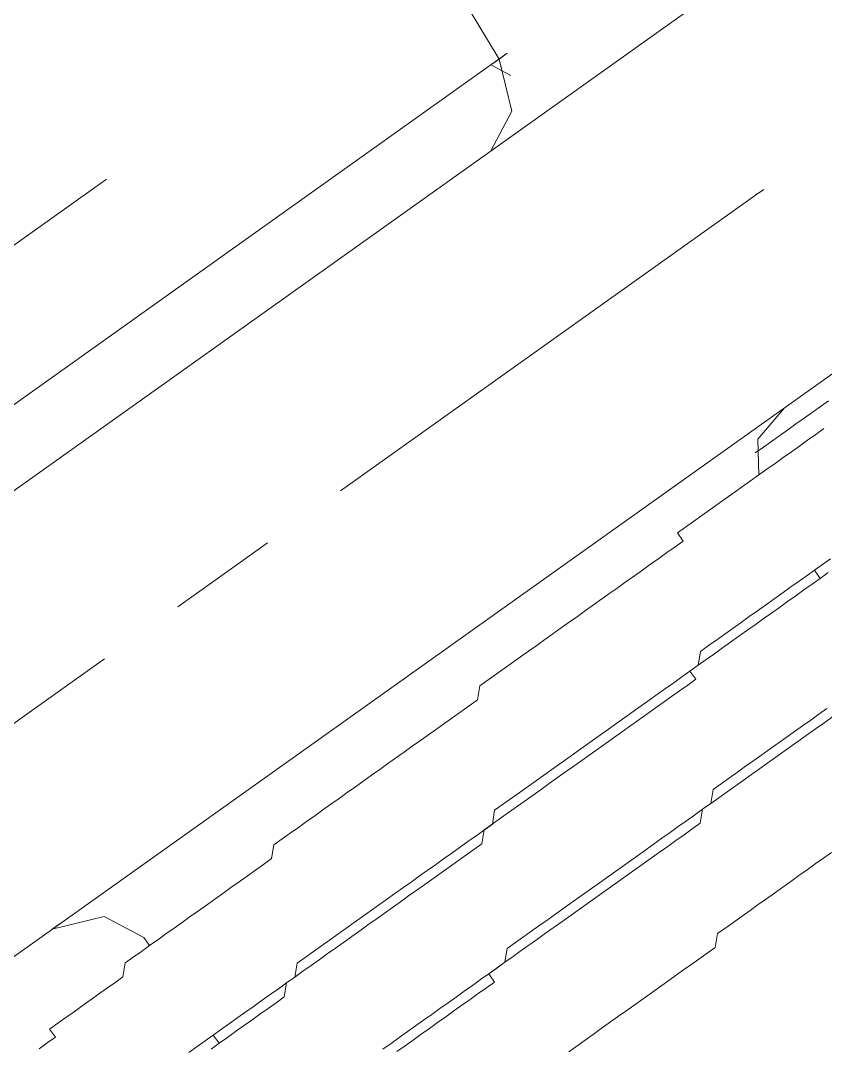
# Model space of a CAD drawing. Header units: feet. Extents: x 2321988 to 2329858, y 6722724 to 6730499.
# Drawn here: x 2326067.9395 to 2326068.005, y 6726849.5143 to 6726849.5979 of the extents above; entities that cross this region are included whole.
import ezdxf

# ---------------------------------------------------------------- set-up
doc = ezdxf.new("R2010")
doc.units = ezdxf.units.FT
doc.header["$MEASUREMENT"] = 0
doc.layers.add('C-BESS-EQUIPMENT', color=255, linetype='Continuous')

# ---------------------------------------------------------------- blocks, each defined once
blk = doc.blocks.new('*U57')
blk.add_wipeout([(464, -67.5), (464, 67.5), (472, 67.5), (472, -67.5)]).dxf.layer = 'C-BESS-EQUIPMENT'
blk = doc.blocks.new('Midpoint Site Plan$0$A$C71e53a02')
at = {"lineweight": 9}
for points in [[(27.9478, 0.5019), (27.9381, 0.5019), (27.9186, 0.2485), (27.9284, 0.2485)], [(26.1451, -0.0049), (26.1353, -0.0049), (26.1353, 0.0633), (26.1451, 0.0633), (26.1353, 0.0633), (26.1548, 0.1608), (26.1938, 0.2387), (26.262, 0.3167), (26.3497, 0.3557), (26.4472, 0.3752), (27.5288, 0.3752), (27.5386, 0.3752)], [(27.0708, 0.3752), (27.0708, 0.2485), (27.0806, 0.2485), (27.0708, 0.2485), (27.9284, 0.2485), (27.9186, 0.2485), (27.8991, 0.1998), (27.8601, 0.1803)], [(30.7153, 0.1218), (30.6959, 0.1705), (30.6569, 0.1803), (30.6666, 0.1803), (30.6569, 0.1803), (27.0416, 0.1803), (27.0806, 0.1998), (27.1001, 0.2485), (27.1098, 0.2485), (27.1001, 0.2485)], [(27.9186, 0.229), (27.9089, 0.2485), (27.9186, 0.2485), (27.9089, 0.2485)], [(27.9089, 0.2485), (27.9089, 0.2485)], [(27.9186, 0.229), (27.9186, 0.229)], [(25.7845, -0.2875), (25.7943, -0.2875), (25.804, -0.2777), (25.804, -0.2582), (25.804, -0.2387), (25.804, -0.2193), (25.804, -0.1998), (25.7943, -0.19), (25.7845, -0.19), (26.7687, -0.19), (26.7785, -0.19), (26.7687, -0.19), (30.6569, -0.19), (30.6959, -0.1705), (30.7153, -0.1316)], [(26.9929, -0.2777), (27.0026, -0.2777), (27.0124, -0.2777), (27.0124, -0.268), (27.0221, -0.268), (27.0318, -0.268), (27.0416, -0.268), (27.0513, -0.268), (27.0611, -0.268), (27.0708, -0.268), (27.0806, -0.268), (27.0903, -0.268), (27.1001, -0.268), (27.1098, -0.2582), (27.1195, -0.2582), (27.1293, -0.2582), (27.139, -0.2582), (27.1488, -0.2582), (27.1585, -0.2582), (27.1683, -0.2582), (27.178, -0.2582), (27.1878, -0.2582), (27.1975, -0.2582), (27.2072, -0.2582), (27.217, -0.2582), (27.2267, -0.2582), (27.2365, -0.2582), (27.2462, -0.2582), (27.256, -0.2582), (27.2657, -0.2582), (27.2755, -0.2582), (27.2852, -0.2582), (27.2949, -0.2485), (27.3047, -0.2485), (27.3144, -0.2485), (27.3242, -0.2485), (27.3339, -0.2485), (27.3437, -0.2485), (27.3534, -0.2485), (27.3632, -0.2485), (27.3729, -0.2485), (27.3827, -0.2485), (27.3924, -0.2485), (27.4119, -0.2485), (27.4216, -0.2485), (27.4314, -0.2485), (27.4509, -0.2485), (27.4606, -0.2485), (27.4704, -0.2485), (27.4996, -0.2485), (27.5288, -0.2485), (27.5386, -0.2485), (27.5483, -0.2387), (27.5678, -0.2387), (27.5775, -0.2387), (27.597, -0.2387), (27.6068, -0.2387), (27.6165, -0.2387), (27.6263, -0.2387), (27.636, -0.2387), (27.6458, -0.2387), (27.6555, -0.2387), (27.6652, -0.2387), (27.675, -0.2387), (27.6847, -0.2387), (27.6945, -0.2387), (27.7042, -0.2387), (27.714, -0.2387), (27.7237, -0.2387), (27.7335, -0.2387), (27.7432, -0.2387), (27.753, -0.2387), (27.7627, -0.2387), (27.7724, -0.2387), (27.7822, -0.2387), (27.7919, -0.2387), (27.7919, -0.229), (27.8017, -0.229), (27.8114, -0.229), (27.8212, -0.229), (27.8309, -0.229), (27.8407, -0.229), (27.8504, -0.229), (27.8601, -0.229), (27.8699, -0.229), (27.8796, -0.229), (27.8894, -0.229), (27.8991, -0.229), (27.9089, -0.229), (27.9186, -0.229), (27.9284, -0.229), (27.9381, -0.229), (27.9478, -0.229), (27.9576, -0.229), (27.9673, -0.229)], [(27.1488, -0.2582), (27.139, -0.2582), (27.139, -0.2485), (27.1195, -0.2095), (27.0708, -0.19), (27.0806, -0.19)], [(27.9478, -0.19), (27.9089, -0.1998), (27.8894, -0.229), (27.8991, -0.229)], [(27.1098, -0.3654), (27.1195, -0.3654), (27.1293, -0.3654), (27.139, -0.3654), (27.1488, -0.3654), (27.1585, -0.3654), (27.1683, -0.3654), (27.178, -0.3654), (27.1878, -0.3654), (27.1975, -0.3654), (27.2072, -0.3654), (27.217, -0.3654), (27.2267, -0.3654), (27.2365, -0.3654), (27.2462, -0.3557), (27.256, -0.3557), (27.2657, -0.3557), (27.2755, -0.3557), (27.2852, -0.3557), (27.2949, -0.3557), (27.3047, -0.3557), (27.3144, -0.3557), (27.3242, -0.3557), (27.3339, -0.3557), (27.3437, -0.3557), (27.3534, -0.3557), (27.3632, -0.3557), (27.3729, -0.3557), (27.3827, -0.3557), (27.3924, -0.3557), (27.4021, -0.3557), (27.4119, -0.3557), (27.4216, -0.3557), (27.4314, -0.3557), (27.4509, -0.3557), (27.4606, -0.3557), (27.4801, -0.3557), (27.4898, -0.3459), (27.5191, -0.3459), (27.5483, -0.3459), (27.5581, -0.3459), (27.5775, -0.3459), (27.5873, -0.3459), (27.6068, -0.3459), (27.6165, -0.3459), (27.6263, -0.3459), (27.636, -0.3459), (27.6458, -0.3459), (27.6555, -0.3459), (27.6652, -0.3459), (27.675, -0.3459), (27.6847, -0.3459), (27.6945, -0.3459), (27.7042, -0.3459), (27.714, -0.3459), (27.7237, -0.3459), (27.7335, -0.3459), (27.7432, -0.3362), (27.753, -0.3362), (27.7627, -0.3362), (27.7724, -0.3362), (27.7822, -0.3362), (27.7919, -0.3362), (27.8017, -0.3362), (27.8114, -0.3362), (27.8212, -0.3362), (27.8309, -0.3362), (27.8407, -0.3362), (27.8504, -0.3362), (27.8601, -0.3362), (27.8699, -0.3362), (27.8796, -0.3362), (27.8894, -0.3362), (27.8991, -0.3362)], [(27.9868, -0.2095), (27.9771, -0.2095), (27.9673, -0.2095), (27.9576, -0.2095), (27.9478, -0.2095), (27.9381, -0.2095), (27.9284, -0.2095), (27.9186, -0.2095), (27.9089, -0.2095), (27.8991, -0.2095), (27.9089, -0.2095)], [(27.9186, -0.2095), (27.9186, -0.2095)], [(27.9284, -0.2095), (27.9284, -0.2095)], [(27.9284, -0.2095), (27.9284, -0.2095)], [(27.9381, -0.2095), (27.9381, -0.2095)], [(27.9478, -0.2095), (27.9478, -0.2095)], [(27.9478, -0.2095), (27.9478, -0.2095)], [(27.9478, -0.2095), (27.9478, -0.2095)], [(27.9478, -0.2095), (27.9478, -0.2095)], [(27.9478, -0.2095), (27.9478, -0.2095)], [(27.9576, -0.2095), (27.9576, -0.2095)], [(27.9576, -0.2095), (27.9576, -0.2095)], [(27.9576, -0.2095), (27.9576, -0.2095)], [(27.9576, -0.2095), (27.9576, -0.2095)], [(27.9673, -0.2095), (27.9673, -0.2095)], [(27.9673, -0.2095), (27.9673, -0.2095)], [(27.9673, -0.2095), (27.9673, -0.2095)], [(27.9771, -0.2095), (27.9771, -0.2095)], [(27.9771, -0.2095), (27.9771, -0.2095)], [(27.9771, -0.2095), (27.9771, -0.2095)], [(27.8017, -0.229), (27.8017, -0.229)], [(27.8114, -0.229), (27.8114, -0.229)], [(27.8212, -0.229), (27.8212, -0.229)], [(27.8309, -0.229), (27.8309, -0.229)], [(27.8407, -0.229), (27.8407, -0.229)], [(27.8504, -0.229), (27.8504, -0.229)], [(27.8601, -0.229), (27.8601, -0.229)], [(27.8699, -0.229), (27.8699, -0.229)], [(27.8796, -0.229), (27.8796, -0.229)], [(27.8796, -0.229), (27.8796, -0.229)], [(27.8894, -0.229), (27.8894, -0.229)], [(27.8991, -0.229), (27.8991, -0.229)], [(27.8991, -0.229), (27.8991, -0.229)], [(27.9089, -0.229), (27.9089, -0.229)], [(27.9089, -0.229), (27.9089, -0.229)], [(27.9089, -0.229), (27.9089, -0.229)], [(27.9089, -0.229), (27.9089, -0.229)], [(27.9186, -0.229), (27.9186, -0.229)], [(27.9186, -0.229), (27.9186, -0.229)], [(27.9186, -0.229), (27.9186, -0.229)], [(27.9186, -0.229), (27.9186, -0.229)], [(27.9186, -0.229), (27.9186, -0.229)], [(27.9284, -0.229), (27.9284, -0.229)], [(27.9284, -0.229), (27.9284, -0.229)], [(27.9284, -0.229), (27.9284, -0.229)], [(27.9284, -0.229), (27.9284, -0.229)], [(27.9284, -0.229), (27.9284, -0.229)], [(27.9381, -0.229), (27.9381, -0.229)], [(27.9381, -0.229), (27.9381, -0.229)], [(27.9381, -0.229), (27.9381, -0.229)], [(27.9381, -0.229), (27.9381, -0.229)], [(27.9381, -0.229), (27.9381, -0.229)], [(27.9381, -0.229), (27.9381, -0.229)], [(27.9381, -0.229), (27.9381, -0.229)], [(27.9478, -0.229), (27.9478, -0.229)], [(27.9478, -0.229), (27.9478, -0.229)], [(27.9478, -0.229), (27.9478, -0.229)], [(27.9478, -0.229), (27.9478, -0.229)], [(27.9478, -0.229), (27.9478, -0.229)], [(27.9478, -0.229), (27.9478, -0.229)], [(27.9478, -0.229), (27.9478, -0.229)], [(27.9576, -0.229), (27.9576, -0.229)], [(27.9576, -0.229), (27.9576, -0.229)], [(27.9576, -0.229), (27.9576, -0.229)], [(27.9576, -0.229), (27.9576, -0.229)], [(27.9576, -0.229), (27.9576, -0.229)], [(27.9576, -0.229), (27.9576, -0.229)], [(27.9576, -0.229), (27.9576, -0.229)], [(27.9576, -0.229), (27.9576, -0.229)], [(27.9576, -0.229), (27.9576, -0.229)], [(27.9576, -0.229), (27.9576, -0.229)], [(27.9576, -0.229), (27.9576, -0.229)], [(27.9576, -0.229), (27.9576, -0.229)], [(27.9673, -0.229), (27.9673, -0.229)], [(27.9673, -0.229), (27.9673, -0.229)], [(27.9673, -0.229), (27.9673, -0.229)], [(27.9673, -0.229), (27.9673, -0.229)], [(27.9673, -0.229), (27.9673, -0.229)], [(27.9673, -0.229), (27.9673, -0.229)], [(27.9673, -0.229), (27.9673, -0.229)], [(27.9673, -0.229), (27.9673, -0.229)], [(27.9673, -0.229), (27.9673, -0.229)], [(27.9673, -0.229), (27.9673, -0.229)], [(27.6165, -0.2387), (27.6165, -0.2387)], [(27.6263, -0.2387), (27.6263, -0.2387)], [(27.6458, -0.2387), (27.6458, -0.2387)], [(27.6652, -0.2387), (27.6652, -0.2387)], [(27.6847, -0.2387), (27.6847, -0.2387)], [(27.7042, -0.2387), (27.7042, -0.2387)], [(27.714, -0.2387), (27.714, -0.2387)], [(27.7335, -0.2387), (27.7335, -0.2387)], [(27.7432, -0.2387), (27.7432, -0.2387)], [(27.753, -0.2387), (27.753, -0.2387)], [(27.7724, -0.2387), (27.7724, -0.2387)], [(27.7822, -0.2387), (27.7822, -0.2387)], [(27.3047, -0.2485), (27.3047, -0.2485)], [(27.3242, -0.2485), (27.3242, -0.2485)], [(27.3339, -0.2485), (27.3339, -0.2485)], [(27.3534, -0.2485), (27.3534, -0.2485)], [(27.3729, -0.2485), (27.3729, -0.2485)], [(27.1098, -0.2582), (27.1098, -0.2582)], [(27.1098, -0.2582), (27.1098, -0.2582)], [(27.1195, -0.2582), (27.1195, -0.2582)], [(27.1293, -0.2582), (27.1293, -0.2582)], [(27.139, -0.2582), (27.139, -0.2582)], [(27.1488, -0.2582), (27.1488, -0.2582)], [(27.1585, -0.2582), (27.1585, -0.2582)], [(27.1585, -0.2582), (27.1585, -0.2582)], [(27.178, -0.2582), (27.178, -0.2582)], [(27.1878, -0.2582), (27.1878, -0.2582)], [(27.1975, -0.2582), (27.1975, -0.2582)], [(27.2072, -0.2582), (27.2072, -0.2582)], [(27.217, -0.2582), (27.217, -0.2582)], [(27.2267, -0.2582), (27.2267, -0.2582)], [(27.2462, -0.2582), (27.2462, -0.2582)], [(27.256, -0.2582), (27.256, -0.2582)], [(27.2755, -0.2582), (27.2755, -0.2582)], [(27.2852, -0.2582), (27.2852, -0.2582)], [(27.0124, -0.268), (27.0124, -0.268)], [(27.0221, -0.268), (27.0221, -0.268)], [(27.0221, -0.268), (27.0221, -0.268)], [(27.0221, -0.268), (27.0221, -0.268)], [(27.0318, -0.268), (27.0318, -0.268)], [(27.0318, -0.268), (27.0318, -0.268)], [(27.0318, -0.268), (27.0318, -0.268)], [(27.0416, -0.268), (27.0416, -0.268)], [(27.0416, -0.268), (27.0416, -0.268)], [(27.0416, -0.268), (27.0416, -0.268)], [(27.0513, -0.268), (27.0513, -0.268)], [(27.0513, -0.268), (27.0513, -0.268)], [(27.0611, -0.268), (27.0611, -0.268)], [(27.0611, -0.268), (27.0611, -0.268)], [(27.0708, -0.268), (27.0708, -0.268)], [(27.0708, -0.268), (27.0708, -0.268)], [(27.0806, -0.268), (27.0806, -0.268)], [(27.0903, -0.268), (27.0903, -0.268)], [(27.0903, -0.268), (27.0903, -0.268)], [(27.1001, -0.268), (27.1001, -0.268)], [(27.0026, -0.2777), (27.0026, -0.2777)], [(27.0026, -0.2777), (27.0026, -0.2777)], [(27.0026, -0.2777), (27.0026, -0.2777)], [(27.0026, -0.2777), (27.0026, -0.2777)], [(27.0124, -0.2777), (27.0124, -0.2777)], [(27.0124, -0.2777), (27.0124, -0.2777)], [(27.1293, -0.3752), (27.139, -0.3752), (27.1488, -0.3752), (27.1585, -0.3752), (27.1683, -0.3752), (27.178, -0.3752), (27.1878, -0.3752), (27.1975, -0.3752), (27.2072, -0.3752), (27.217, -0.3752), (27.2267, -0.3654), (27.2365, -0.3654), (27.2462, -0.3654), (27.256, -0.3654), (27.2657, -0.3654), (27.2755, -0.3654), (27.2852, -0.3654), (27.2949, -0.3654), (27.3047, -0.3654), (27.3144, -0.3654), (27.3242, -0.3654), (27.3339, -0.3654), (27.3437, -0.3654), (27.3534, -0.3654), (27.3632, -0.3654), (27.3729, -0.3654), (27.3827, -0.3654), (27.3924, -0.3654), (27.4119, -0.3654), (27.4216, -0.3654), (27.4314, -0.3654), (27.4509, -0.3654), (27.4606, -0.3654), (27.4704, -0.3557), (27.4996, -0.3557), (27.5288, -0.3557), (27.5386, -0.3557), (27.5483, -0.3557), (27.5678, -0.3557), (27.5775, -0.3557), (27.5873, -0.3557), (27.6068, -0.3557), (27.6165, -0.3557), (27.6263, -0.3557), (27.636, -0.3557), (27.6458, -0.3557), (27.6555, -0.3557), (27.6652, -0.3557), (27.675, -0.3557), (27.6847, -0.3557), (27.6945, -0.3557), (27.7042, -0.3557), (27.714, -0.3557), (27.7237, -0.3557), (27.7237, -0.3459), (27.7335, -0.3459), (27.7432, -0.3459), (27.753, -0.3459), (27.7627, -0.3459), (27.7724, -0.3459), (27.7822, -0.3459), (27.7919, -0.3459), (27.8017, -0.3459), (27.8114, -0.3459), (27.8212, -0.3459), (27.8309, -0.3459), (27.8407, -0.3459), (27.8504, -0.3459), (27.8601, -0.3459), (27.8699, -0.3459), (27.8796, -0.3459), (27.8894, -0.3459)], [(27.7432, -0.3362), (27.7432, -0.3362)], [(27.7627, -0.3362), (27.7627, -0.3362)], [(27.7822, -0.3362), (27.7822, -0.3362)], [(27.7919, -0.3362), (27.7919, -0.3362)], [(27.8114, -0.3362), (27.8114, -0.3362)], [(27.8212, -0.3362), (27.8212, -0.3362)], [(27.8407, -0.3362), (27.8407, -0.3362)], [(27.8504, -0.3362), (27.8504, -0.3362)], [(27.8601, -0.3362), (27.8601, -0.3362)], [(27.8699, -0.3362), (27.8699, -0.3362)], [(27.8796, -0.3362), (27.8796, -0.3362)], [(27.8796, -0.3459), (27.8796, -0.3362), (27.8894, -0.3362)], [(27.8894, -0.3362), (27.8894, -0.3362)], [(27.6165, -0.3459), (27.6165, -0.3459)], [(27.636, -0.3459), (27.636, -0.3459)], [(27.6652, -0.3459), (27.6652, -0.3459)], [(27.6847, -0.3459), (27.6847, -0.3459)], [(27.7042, -0.3459), (27.7042, -0.3459)], [(27.7237, -0.3459), (27.7237, -0.3459)], [(27.7432, -0.3459), (27.7432, -0.3459)], [(27.753, -0.3459), (27.753, -0.3459)], [(27.7724, -0.3459), (27.7724, -0.3459)], [(27.7822, -0.3459), (27.7822, -0.3459)], [(27.7919, -0.3459), (27.7919, -0.3459)], [(27.8017, -0.3459), (27.8017, -0.3459)], [(27.8114, -0.3459), (27.8114, -0.3459)], [(27.8212, -0.3459), (27.8212, -0.3459)], [(27.8309, -0.3459), (27.8309, -0.3459)], [(27.8407, -0.3459), (27.8407, -0.3459)], [(27.8504, -0.3459), (27.8504, -0.3459)], [(27.8601, -0.3459), (27.8601, -0.3459)], [(27.8699, -0.3459), (27.8699, -0.3459)], [(27.8796, -0.3459), (27.8796, -0.3459)], [(27.8796, -0.3459), (27.8796, -0.3459)], [(27.2462, -0.3557), (27.2462, -0.3557)], [(27.256, -0.3557), (27.256, -0.3557)], [(27.2755, -0.3557), (27.2755, -0.3557)], [(27.2949, -0.3557), (27.2949, -0.3557)], [(27.3144, -0.3557), (27.3144, -0.3557)], [(27.3339, -0.3557), (27.3339, -0.3557)], [(27.3534, -0.3557), (27.3534, -0.3557)], [(27.3729, -0.3557), (27.3729, -0.3557)], [(27.4021, -0.3557), (27.4021, -0.3557)], [(27.6068, -0.3557), (27.6068, -0.3557)], [(27.6263, -0.3557), (27.6263, -0.3557)], [(27.6458, -0.3557), (27.6458, -0.3557)], [(27.6652, -0.3557), (27.6652, -0.3557)], [(27.6847, -0.3557), (27.6847, -0.3557)], [(27.6945, -0.3557), (27.6945, -0.3557)], [(27.714, -0.3557), (27.714, -0.3557)], [(27.1195, -0.3654), (27.1195, -0.3654)], [(27.1195, -0.3654), (27.1195, -0.3654)], [(27.1195, -0.3654), (27.1195, -0.3654)], [(27.1195, -0.3654), (27.1195, -0.3654)], [(27.1293, -0.3654), (27.1293, -0.3654)], [(27.1293, -0.3654), (27.1293, -0.3654)], [(27.1293, -0.3654), (27.1293, -0.3654)], [(27.139, -0.3654), (27.139, -0.3654)], [(27.139, -0.3654), (27.139, -0.3654)], [(27.139, -0.3654), (27.139, -0.3654)], [(27.139, -0.3654), (27.139, -0.3654)], [(27.139, -0.3654), (27.139, -0.3752), (27.1488, -0.3752)], [(27.1488, -0.3654), (27.1488, -0.3654)], [(27.1488, -0.3654), (27.1488, -0.3654)], [(27.1585, -0.3654), (27.1585, -0.3654)], [(27.1683, -0.3654), (27.1683, -0.3654)], [(27.178, -0.3654), (27.178, -0.3654)], [(27.1878, -0.3654), (27.1878, -0.3654)], [(27.1975, -0.3654), (27.1975, -0.3654)], [(27.217, -0.3654), (27.217, -0.3654)], [(27.2267, -0.3654), (27.2267, -0.3654)], [(27.2365, -0.3654), (27.2365, -0.3654)], [(27.2462, -0.3654), (27.2462, -0.3654)], [(27.256, -0.3654), (27.256, -0.3654)], [(27.2755, -0.3654), (27.2755, -0.3654)], [(27.2852, -0.3654), (27.2852, -0.3654)], [(27.3047, -0.3654), (27.3047, -0.3654)], [(27.3242, -0.3654), (27.3242, -0.3654)], [(27.3339, -0.3654), (27.3339, -0.3654)], [(27.3534, -0.3654), (27.3534, -0.3654)], [(27.3729, -0.3654), (27.3729, -0.3654)], [(27.3924, -0.3654), (27.3924, -0.3654)], [(27.139, -0.3752), (27.139, -0.3752)], [(27.1488, -0.3752), (27.1488, -0.3752)], [(27.1585, -0.3752), (27.1585, -0.3752)], [(27.1683, -0.3752), (27.1683, -0.3752)], [(27.178, -0.3752), (27.178, -0.3752)], [(27.1878, -0.3752), (27.1878, -0.3752)], [(27.1975, -0.3752), (27.1975, -0.3752)], [(27.2072, -0.3752), (27.2072, -0.3752)], [(27.217, -0.3752), (27.217, -0.3752)], [(27.2755, -0.4824), (27.2852, -0.4824), (27.2949, -0.4824), (27.3047, -0.4824), (27.3144, -0.4824), (27.3242, -0.4824), (27.3339, -0.4824), (27.3437, -0.4824), (27.3534, -0.4824), (27.3632, -0.4824), (27.3729, -0.4824), (27.3827, -0.4824), (27.3924, -0.4824), (27.3924, -0.4726), (27.4021, -0.4726), (27.4119, -0.4726), (27.4216, -0.4726), (27.4314, -0.4726), (27.4509, -0.4726), (27.4606, -0.4726), (27.4801, -0.4726), (27.5386, -0.4726), (27.5483, -0.4726), (27.5678, -0.4726), (27.5775, -0.4726), (27.597, -0.4726), (27.6068, -0.4726), (27.6165, -0.4726), (27.6263, -0.4726), (27.636, -0.4726), (27.6458, -0.4726), (27.6555, -0.4629), (27.6652, -0.4629), (27.675, -0.4629), (27.6847, -0.4629), (27.6945, -0.4629), (27.7042, -0.4629), (27.714, -0.4629), (27.7237, -0.4629), (27.7335, -0.4629), (27.7432, -0.4629), (27.753, -0.4629), (27.7627, -0.4629), (27.7724, -0.4629), (27.7822, -0.4629), (27.7919, -0.4629), (27.8017, -0.4629), (27.8114, -0.4629)], [(27.4119, -0.5798), (27.4314, -0.5798), (27.4411, -0.5798), (27.4509, -0.5798), (27.4704, -0.5798), (27.4801, -0.5798), (27.5093, -0.5798), (27.5288, -0.5798), (27.5483, -0.5798), (27.5581, -0.5798), (27.5678, -0.5798), (27.5873, -0.5798), (27.597, -0.5701), (27.6068, -0.5701), (27.6263, -0.5701), (27.636, -0.5701), (27.6458, -0.5701), (27.6555, -0.5701), (27.6652, -0.5701), (27.675, -0.5701), (27.6847, -0.5701), (27.6945, -0.5701), (27.7042, -0.5701), (27.714, -0.5701), (27.7237, -0.5701), (27.7335, -0.5701)], [(27.8114, -0.4531), (27.8017, -0.4531), (27.7919, -0.4531), (27.7822, -0.4531), (27.7724, -0.4531), (27.7627, -0.4531), (27.753, -0.4531), (27.7432, -0.4531), (27.7335, -0.4531), (27.7237, -0.4531), (27.714, -0.4531), (27.7042, -0.4531), (27.6945, -0.4531), (27.6847, -0.4531), (27.675, -0.4531), (27.6652, -0.4629), (27.6555, -0.4629), (27.6458, -0.4629), (27.636, -0.4629), (27.6263, -0.4629), (27.6165, -0.4629), (27.6068, -0.4629), (27.5873, -0.4629), (27.5775, -0.4629), (27.5678, -0.4629), (27.5483, -0.4629), (27.5386, -0.4629), (27.4898, -0.4629), (27.4704, -0.4629), (27.4606, -0.4629), (27.4509, -0.4629), (27.4314, -0.4629), (27.4216, -0.4629), (27.4119, -0.4726), (27.3924, -0.4726), (27.3827, -0.4726), (27.3729, -0.4726), (27.3632, -0.4726), (27.3534, -0.4726), (27.3437, -0.4726), (27.3339, -0.4726), (27.3242, -0.4726), (27.3144, -0.4726), (27.3047, -0.4726), (27.2949, -0.4726), (27.2852, -0.4726), (27.2755, -0.4726), (27.2657, -0.4726)], [(27.675, -0.4531), (27.675, -0.4531)], [(27.6847, -0.4531), (27.6847, -0.4531)], [(27.7042, -0.4531), (27.7042, -0.4531)], [(27.7237, -0.4531), (27.7237, -0.4531)], [(27.7335, -0.4531), (27.7335, -0.4531)], [(27.753, -0.4531), (27.753, -0.4531)], [(27.7627, -0.4531), (27.7627, -0.4531)], [(27.7724, -0.4531), (27.7724, -0.4531)], [(27.7919, -0.4531), (27.7919, -0.4531)], [(27.8017, -0.4531), (27.8017, -0.4531)], [(27.6555, -0.4629), (27.6555, -0.4629)], [(27.6555, -0.4629), (27.6555, -0.4629)], [(27.675, -0.4629), (27.675, -0.4629)], [(27.7042, -0.4629), (27.7042, -0.4629)], [(27.7237, -0.4629), (27.7237, -0.4629)], [(27.7432, -0.4629), (27.7432, -0.4629)], [(27.7627, -0.4629), (27.7627, -0.4629)], [(27.7822, -0.4629), (27.7822, -0.4629)], [(27.7919, -0.4629), (27.7919, -0.4629)], [(27.2852, -0.4726), (27.2852, -0.4726)], [(27.2949, -0.4726), (27.2949, -0.4726)], [(27.3144, -0.4726), (27.3144, -0.4726)], [(27.3242, -0.4726), (27.3242, -0.4726)], [(27.3437, -0.4726), (27.3437, -0.4726)], [(27.3534, -0.4726), (27.3534, -0.4726)], [(27.3729, -0.4726), (27.3729, -0.4726)], [(27.3924, -0.4726), (27.3924, -0.4726)], [(27.597, -0.4726), (27.597, -0.4726)], [(27.6263, -0.4726), (27.6263, -0.4726)], [(27.2949, -0.4824), (27.2949, -0.4824)], [(27.3144, -0.4824), (27.3144, -0.4824)], [(27.3339, -0.4824), (27.3339, -0.4824)], [(27.3632, -0.4824), (27.3632, -0.4824)], [(27.6458, -0.5701), (27.6458, -0.5701)], [(27.6555, -0.5701), (27.6555, -0.5701)], [(27.675, -0.5701), (27.675, -0.5701)], [(27.6945, -0.5701), (27.6945, -0.5701)], [(27.7042, -0.5701), (27.7042, -0.5701)], [(27.7237, -0.5701), (27.7237, -0.5701)]]:
    blk.add_lwpolyline(points, dxfattribs=at)
at = {"lineweight": 5}
for points in [[(26.759, -0.0049), (27.256, -0.0049), (27.2657, -0.0049)], [(27.3534, -0.0049), (27.4509, -0.0049), (27.4606, -0.0049)], [(27.5483, -0.0049), (28.0453, -0.0049), (28.055, -0.0049)]]:
    blk.add_lwpolyline(points, dxfattribs=at)

msp = doc.modelspace()

# ---------------------------------------------------------------- block references
at = {"layer": 'C-BESS-EQUIPMENT', "xscale": 0.08333333333333331, "yscale": 0.08333333333333331, "zscale": 0.08333333333333331, "rotation": 305.4689808292026}
msp.add_blockref('*U57', (2326041.453151, 6726882.240502), dxfattribs=at)

# ---------------------------------------------------------------- next in the draw order: wipeouts: each hides what was drawn before it
msp.add_wipeout([(2326064.174561, 6726849.775301), (2326064.717514, 6726850.162142), (2326071.535594, 6726840.592592), (2326070.992641, 6726840.205751)]).dxf.layer = 'C-BESS-EQUIPMENT'

# ---------------------------------------------------------------- next in the draw order: block references
at = {"layer": 'C-BESS-EQUIPMENT', "xscale": 0.08333333333333331, "yscale": 0.08333333333333331, "zscale": 0.08333333333333331, "rotation": 35.46898082920265}
msp.add_blockref('Midpoint Site Plan$0$A$C71e53a02', (2326066.095636, 6726848.227872), dxfattribs=at)

# ---------------------------------------------------------------- next in the draw order: wipeouts: each hides what was drawn before it
msp.add_wipeout([(2326044.154396, 6726887.541671), (2326077.857954, 6726840.236874), (2326077.408321, 6726839.916521), (2326043.704674, 6726887.221442)]).dxf.layer = 'C-BESS-EQUIPMENT'

# ---------------------------------------------------------------- next in the draw order: wipeouts: each hides what was drawn before it
msp.add_wipeout([(2326040.082247, 6726884.64036), (2326073.785805, 6726837.335564), (2326073.336172, 6726837.015211), (2326039.632525, 6726884.320131)]).dxf.layer = 'C-BESS-EQUIPMENT'

# ---------------------------------------------------------------- next in the draw order: wipeouts: each hides what was drawn before it
msp.add_wipeout([(2326036.010098, 6726881.73905), (2326069.713656, 6726834.434253), (2326069.264023, 6726834.1139), (2326035.560376, 6726881.418821)]).dxf.layer = 'C-BESS-EQUIPMENT'

doc.saveas('drawing.dxf')
